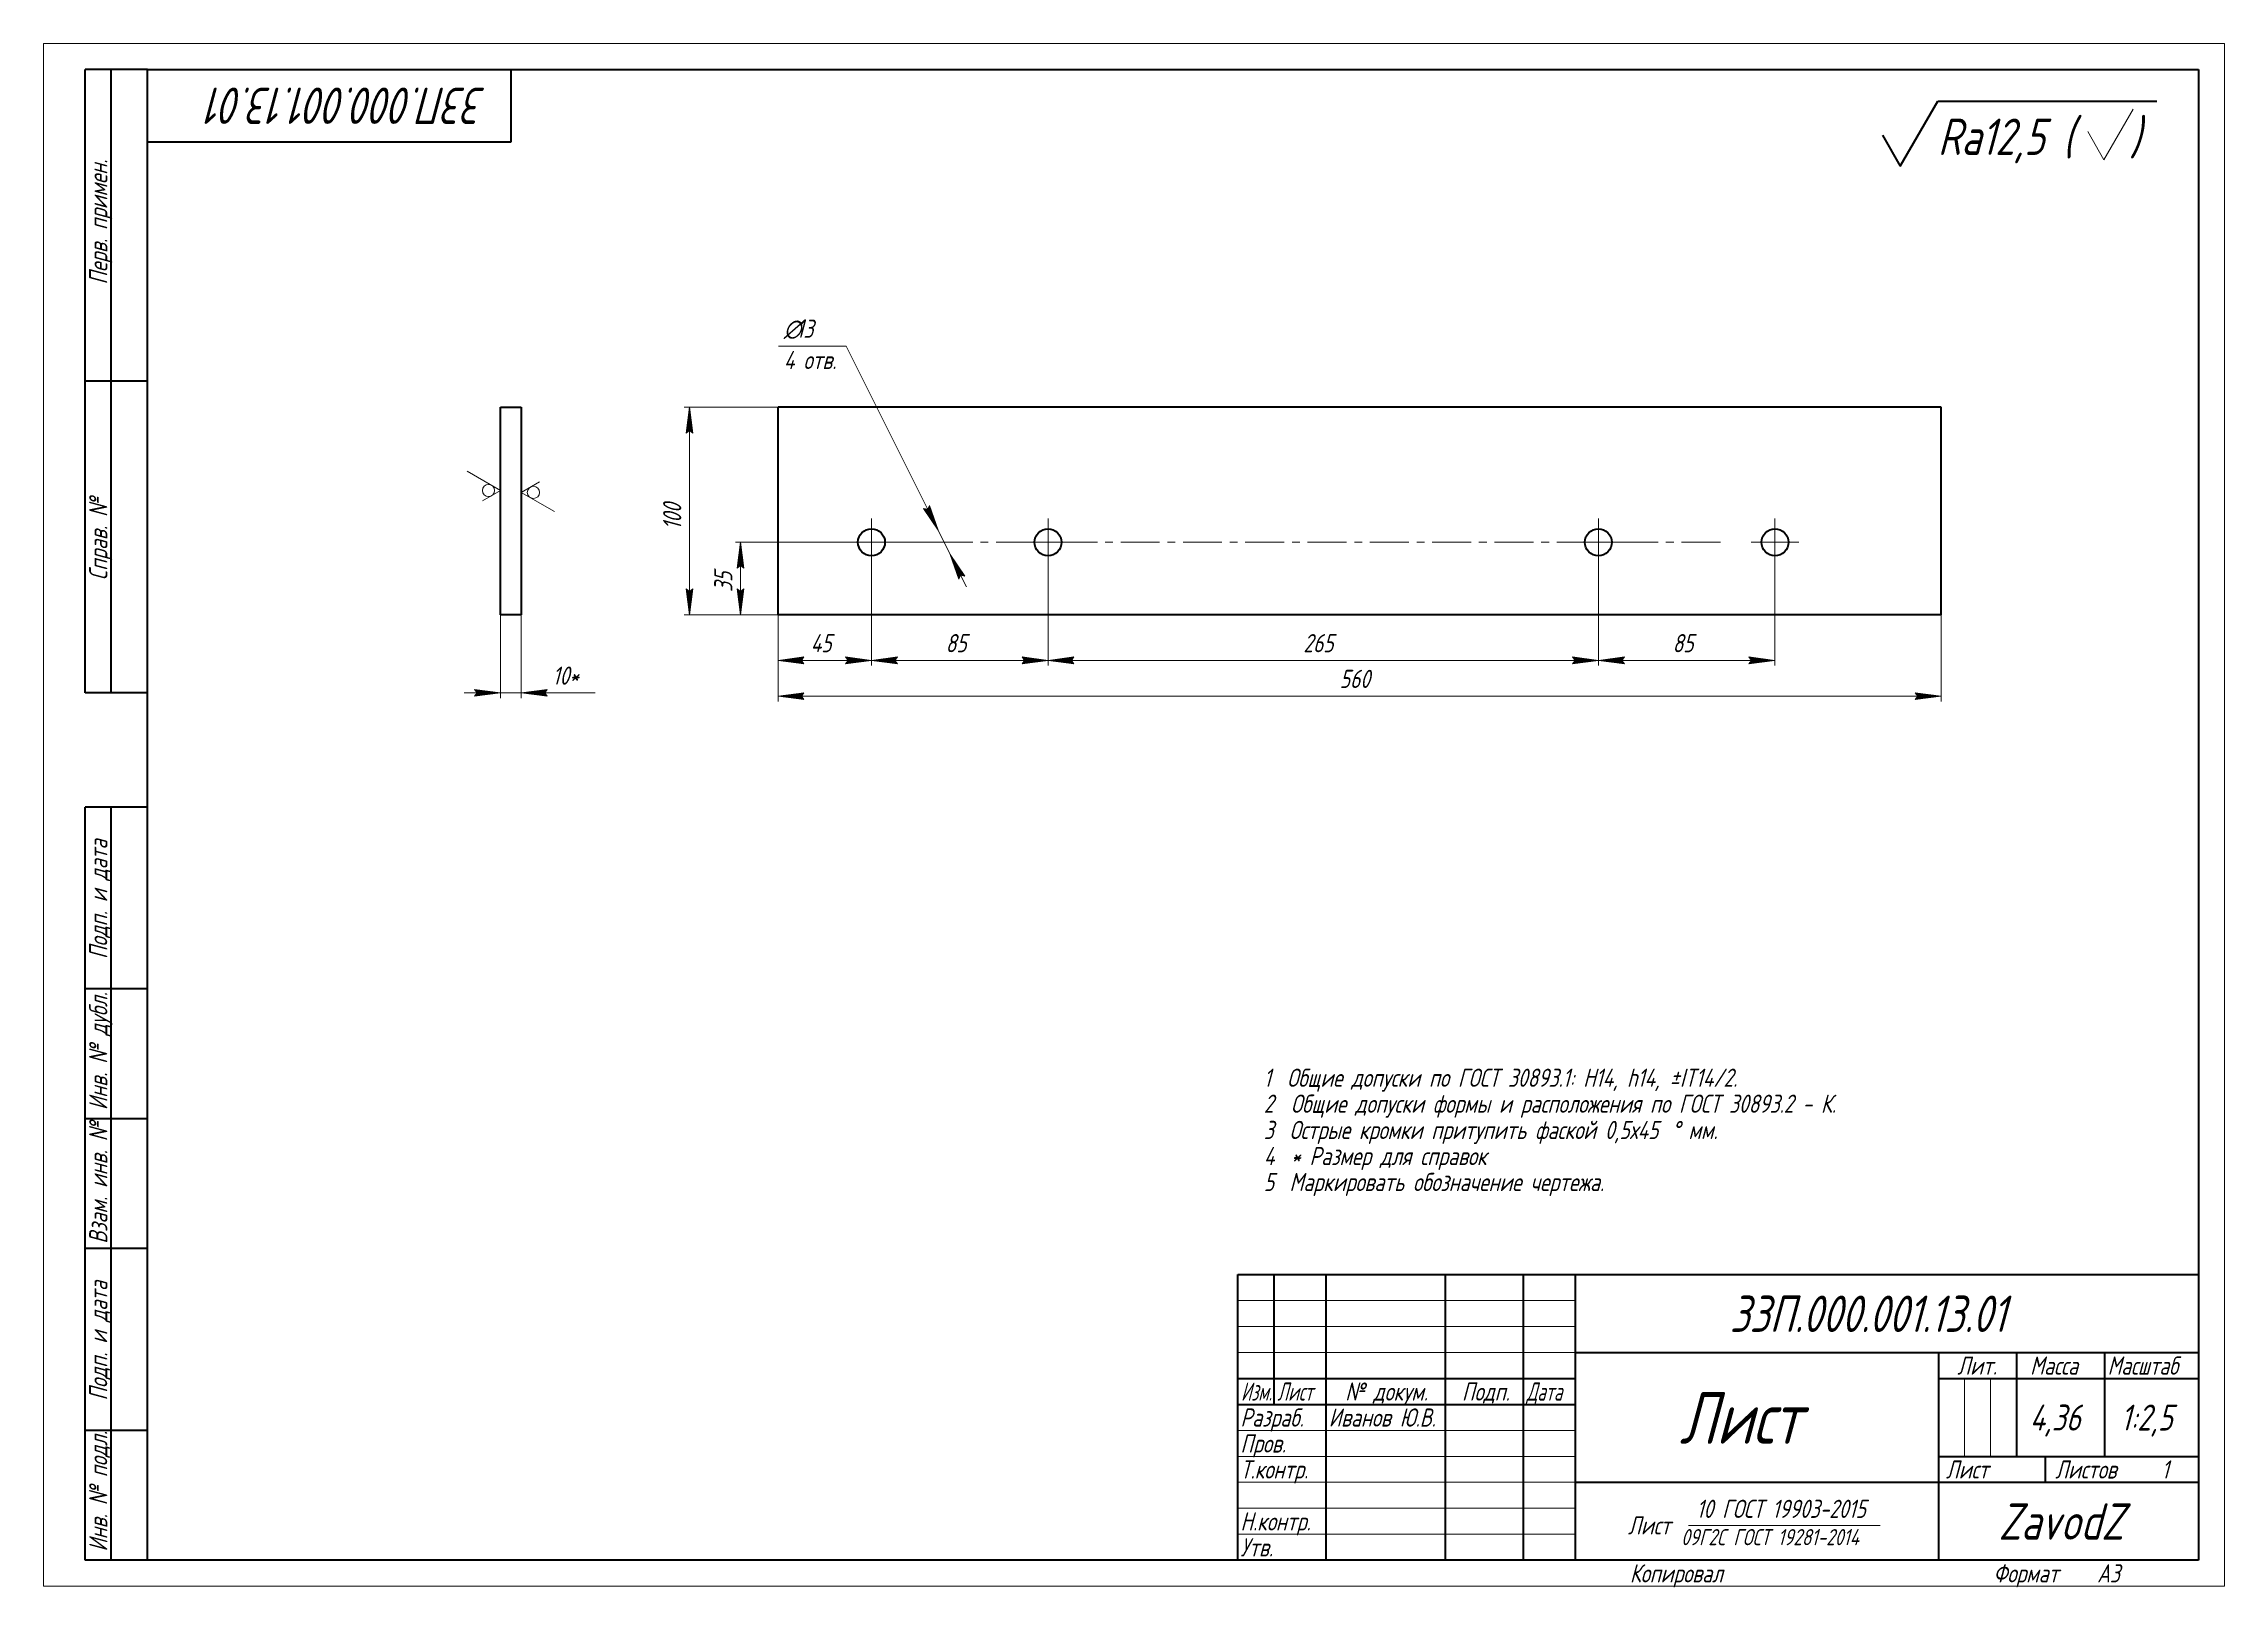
# Model space of a CAD drawing. Header units: millimetres. Extents: x 0 to 420, y 0 to 297.
import ezdxf

# ---------------------------------------------------------------- set-up
doc = ezdxf.new("R2010")
doc.units = ezdxf.units.MM
for name, pattern in [('K5LT_AXLED', [12, 7.5, -1.5, 1.5, -1.5]), ('K5LT_BASIC', [0]), ('K5LT_THIN', [0])]:
    doc.linetypes.add(name, pattern=pattern)
doc.layers.add('Системный слой', color=7, linetype='Continuous')
doc.styles.add('KDIMTEXTSTYLE', font='GOST_AU.SHX', dxfattribs={"width": 0.96, "oblique": 15, "height": 5})
doc.styles.add('KTEXTSTYLE', font='GOST_AU.SHX', dxfattribs={"width": 0.96, "height": 5})
doc.dimstyles.new('KDIMSTYLE (0.40)', dxfattribs={"dimtxt": 5, "dimasz": 1, "dimexe": 2, "dimexo": 0, "dimgap": 1, "dimtad": 1, "dimlfac": 2.5, "dimtxsty": 'KDIMTEXTSTYLE', "dimsah": 1, "dimcen": 0, "dimdle": 1, "dimadec": 0, "dimazin": 0, "dimtfac": 0.667, "dimtmove": 0, "dimatfit": 3, "dimfxl": 1, "dimtvp": 1, "dimtolj": 1, "dimtzin": 0, "dimarcsym": 0})

# ---------------------------------------------------------------- blocks, each defined once
blk = doc.blocks.new('U0')
at = {"layer": 'Системный слой', "color": 30, "linetype": 'K5LT_AXLED', "lineweight": 18, "true_color": 0xff8000}
for q in [(159.44, 205.6), (154.84, 201), (324.04, 201), (159.44, 196.4)]:
    blk.add_line((159.44, 201), q, dxfattribs=at)
blk = doc.blocks.new('U1')
at = {"layer": 'Системный слой', "color": 30, "linetype": 'K5LT_AXLED', "lineweight": 18, "true_color": 0xff8000}
for q in [(193.44, 205.6), (188.84, 201), (198.04, 201), (193.44, 196.4)]:
    blk.add_line((193.44, 201), q, dxfattribs=at)
blk = doc.blocks.new('U2')
at = {"layer": 'Системный слой', "color": 30, "linetype": 'K5LT_AXLED', "lineweight": 18, "true_color": 0xff8000}
for q in [(299.44, 205.6), (294.84, 201), (304.04, 201), (299.44, 196.4)]:
    blk.add_line((299.44, 201), q, dxfattribs=at)
blk = doc.blocks.new('U3')
at = {"layer": 'Системный слой', "color": 30, "linetype": 'K5LT_AXLED', "lineweight": 18, "true_color": 0xff8000}
for q in [(333.44, 205.6), (328.84, 201), (338.04, 201), (333.44, 196.4)]:
    blk.add_line((333.44, 201), q, dxfattribs=at)
blk = doc.blocks.new('D0')
at = {"layer": 'Системный слой'}
for points in [[(146.44, 170.7), (145.94, 171.36), (146.44, 172.02), (141.44, 171.36)], [(360.44, 170.7), (365.44, 171.36), (360.44, 172.02), (360.94, 171.36)]]:
    blk.add_hatch(color=7, dxfattribs=at).paths.add_polyline_path(points)
at = {"layer": 'Системный слой', "color": 7, "linetype": 'K5LT_THIN', "lineweight": 18}
for p, q in [((141.44, 187), (141.44, 170.36)), ((365.44, 187), (365.44, 170.36)), ((141.44, 171.36), (146.44, 172.02)), ((146.44, 170.7), (141.44, 171.36)), ((141.44, 171.36), (365.44, 171.36)), ((146.44, 172.02), (145.94, 171.36)), ((145.94, 171.36), (146.44, 170.7)), ((360.94, 171.36), (360.44, 172.02)), ((360.44, 172.02), (365.44, 171.36)), ((365.44, 171.36), (360.44, 170.7)), ((360.44, 170.7), (360.94, 171.36))]:
    blk.add_line(p, q, dxfattribs=at)
at = {"layer": 'Системный слой', "color": 7, "insert": (249.61, 176.44), "char_height": 2.5, "attachment_point": 1, "style": 'KTEXTSTYLE'}
blk.add_mtext('\\H3.5;\\W0.964;\\Q15;\\Q15;560', dxfattribs=at)
blk = doc.blocks.new('KDIMARROW_01')
at = {"layer": 'Системный слой'}
blk.add_hatch(color=0, dxfattribs=at).paths.add_polyline_path([(0, 0), (-5, 0.66), (-4.5, 0), (-5, -0.66)])
at = {"layer": 'Системный слой', "color": 0, "linetype": 'K5LT_THIN', "lineweight": 18}
for p, q in [((-4.5, 0), (-5, 0.66)), ((-5, 0.66), (0, 0)), ((0, 0), (-5, -0.66)), ((-5, -0.66), (-4.5, 0)), ((0, 0), (-1, 0))]:
    blk.add_line(p, q, dxfattribs=at)
blk = doc.blocks.new('D1')
at = {"layer": 'Системный слой'}
for points in [[(146.44, 177.59), (145.94, 178.25), (146.44, 178.91), (141.44, 178.25)], [(159.44, 178.25), (154.44, 178.91), (154.94, 178.25), (154.44, 177.59)]]:
    blk.add_hatch(color=7, dxfattribs=at).paths.add_polyline_path(points)
at = {"layer": 'Системный слой', "color": 7, "linetype": 'K5LT_THIN', "lineweight": 18}
for p, q in [((159.44, 201), (159.44, 177.25)), ((141.44, 187), (141.44, 177.25)), ((141.44, 178.25), (146.44, 178.91)), ((146.44, 177.59), (141.44, 178.25)), ((141.44, 178.25), (159.44, 178.25)), ((146.44, 178.91), (145.94, 178.25)), ((145.94, 178.25), (146.44, 177.59)), ((154.94, 178.25), (154.44, 178.91)), ((154.44, 178.91), (159.44, 178.25)), ((159.44, 178.25), (154.44, 177.59)), ((154.44, 177.59), (154.94, 178.25))]:
    blk.add_line(p, q, dxfattribs=at)
at = {"layer": 'Системный слой', "color": 7, "insert": (147.72, 183.32), "char_height": 2.5, "attachment_point": 1, "style": 'KTEXTSTYLE'}
blk.add_mtext('\\H3.5;\\W0.964;\\Q15;\\Q15;45', dxfattribs=at)
blk = doc.blocks.new('D2')
at = {"layer": 'Системный слой'}
for points in [[(163.94, 178.25), (164.44, 178.91), (159.44, 178.25), (164.44, 177.59)], [(188.44, 177.59), (193.44, 178.25), (188.44, 178.91), (188.94, 178.25)]]:
    blk.add_hatch(color=7, dxfattribs=at).paths.add_polyline_path(points)
at = {"layer": 'Системный слой', "color": 7, "linetype": 'K5LT_THIN', "lineweight": 18}
for p, q in [((159.44, 201), (159.44, 177.25)), ((193.44, 201), (193.44, 177.25)), ((159.44, 178.25), (164.44, 178.91)), ((164.44, 177.59), (159.44, 178.25)), ((159.44, 178.25), (193.44, 178.25)), ((164.44, 178.91), (163.94, 178.25)), ((163.94, 178.25), (164.44, 177.59)), ((188.94, 178.25), (188.44, 178.91)), ((188.44, 178.91), (193.44, 178.25)), ((193.44, 178.25), (188.44, 177.59)), ((188.44, 177.59), (188.94, 178.25))]:
    blk.add_line(p, q, dxfattribs=at)
at = {"layer": 'Системный слой', "color": 7, "insert": (173.72, 183.32), "char_height": 2.5, "attachment_point": 1, "style": 'KTEXTSTYLE'}
blk.add_mtext('\\H3.5;\\W0.964;\\Q15;\\Q15;85', dxfattribs=at)
blk = doc.blocks.new('D3')
at = {"layer": 'Системный слой'}
for points in [[(197.94, 178.25), (198.44, 178.91), (193.44, 178.25), (198.44, 177.59)], [(294.44, 177.59), (299.44, 178.25), (294.44, 178.91), (294.94, 178.25)]]:
    blk.add_hatch(color=7, dxfattribs=at).paths.add_polyline_path(points)
at = {"layer": 'Системный слой', "color": 7, "linetype": 'K5LT_THIN', "lineweight": 18}
for p, q in [((193.44, 201), (193.44, 177.25)), ((299.44, 201), (299.44, 177.25)), ((193.44, 178.25), (198.44, 178.91)), ((198.44, 177.59), (193.44, 178.25)), ((193.44, 178.25), (299.44, 178.25)), ((198.44, 178.91), (197.94, 178.25)), ((197.94, 178.25), (198.44, 177.59)), ((294.94, 178.25), (294.44, 178.91)), ((294.44, 178.91), (299.44, 178.25)), ((299.44, 178.25), (294.44, 177.59)), ((294.44, 177.59), (294.94, 178.25))]:
    blk.add_line(p, q, dxfattribs=at)
at = {"layer": 'Системный слой', "color": 7, "insert": (242.61, 183.32), "char_height": 2.5, "attachment_point": 1, "style": 'KTEXTSTYLE'}
blk.add_mtext('\\H3.5;\\W0.964;\\Q15;\\Q15;265', dxfattribs=at)
blk = doc.blocks.new('D4')
at = {"layer": 'Системный слой'}
for points in [[(303.94, 178.25), (304.44, 178.91), (299.44, 178.25), (304.44, 177.59)], [(333.44, 178.25), (328.44, 178.91), (328.94, 178.25), (328.44, 177.59)]]:
    blk.add_hatch(color=7, dxfattribs=at).paths.add_polyline_path(points)
at = {"layer": 'Системный слой', "color": 7, "linetype": 'K5LT_THIN', "lineweight": 18}
for p, q in [((299.44, 201), (299.44, 177.25)), ((333.44, 201), (333.44, 177.25)), ((299.44, 178.25), (304.44, 178.91)), ((304.44, 177.59), (299.44, 178.25)), ((299.44, 178.25), (333.44, 178.25)), ((304.44, 178.91), (303.94, 178.25)), ((303.94, 178.25), (304.44, 177.59)), ((328.94, 178.25), (328.44, 178.91)), ((328.44, 178.91), (333.44, 178.25)), ((333.44, 178.25), (328.44, 177.59)), ((328.44, 177.59), (328.94, 178.25))]:
    blk.add_line(p, q, dxfattribs=at)
at = {"layer": 'Системный слой', "color": 7, "insert": (313.72, 183.32), "char_height": 2.5, "attachment_point": 1, "style": 'KTEXTSTYLE'}
blk.add_mtext('\\H3.5;\\W0.964;\\Q15;\\Q15;85', dxfattribs=at)
blk = doc.blocks.new('D5')
at = {"layer": 'Системный слой'}
for points in [[(134.88, 196), (134.22, 201), (133.57, 196), (134.22, 196.5)], [(134.22, 187), (134.88, 192), (134.22, 191.5), (133.57, 192)]]:
    blk.add_hatch(color=7, dxfattribs=at).paths.add_polyline_path(points)
at = {"layer": 'Системный слой', "color": 7, "linetype": 'K5LT_THIN', "lineweight": 18}
for p, q in [((173.44, 201), (133.22, 201)), ((133.57, 196), (134.22, 201)), ((134.22, 201), (134.88, 196)), ((134.22, 187), (134.22, 201)), ((134.22, 196.5), (133.57, 196)), ((134.88, 196), (134.22, 196.5)), ((134.22, 187), (133.57, 192)), ((133.57, 192), (134.22, 191.5)), ((134.22, 191.5), (134.88, 192)), ((134.88, 192), (134.22, 187)), ((141.44, 187), (133.22, 187))]:
    blk.add_line(p, q, dxfattribs=at)
at = {"layer": 'Системный слой', "color": 7, "insert": (129.15, 191.42), "char_height": 2.5, "attachment_point": 1, "rotation": 90, "style": 'KTEXTSTYLE'}
blk.add_mtext('\\H3.5;\\W0.964;\\Q15;\\Q15;35', dxfattribs=at)
blk = doc.blocks.new('D6')
at = {"layer": 'Системный слой'}
for points in [[(125.05, 222), (124.39, 227), (123.73, 222), (124.39, 222.5)], [(124.39, 187), (125.05, 192), (124.39, 191.5), (123.73, 192)]]:
    blk.add_hatch(color=7, dxfattribs=at).paths.add_polyline_path(points)
at = {"layer": 'Системный слой', "color": 7, "linetype": 'K5LT_THIN', "lineweight": 18}
for p, q in [((141.44, 227), (123.39, 227)), ((123.73, 222), (124.39, 227)), ((124.39, 227), (125.05, 222)), ((124.39, 187), (124.39, 227)), ((124.39, 222.5), (123.73, 222)), ((125.05, 222), (124.39, 222.5)), ((124.39, 187), (123.73, 192)), ((123.73, 192), (124.39, 191.5)), ((124.39, 191.5), (125.05, 192)), ((125.05, 192), (124.39, 187)), ((141.44, 187), (123.39, 187))]:
    blk.add_line(p, q, dxfattribs=at)
at = {"layer": 'Системный слой', "color": 7, "insert": (119.31, 203.4), "char_height": 2.5, "attachment_point": 1, "rotation": 90, "style": 'KTEXTSTYLE'}
blk.add_mtext('\\H3.5;\\W0.964;\\Q15;\\Q15;100', dxfattribs=at)
blk = doc.blocks.new('D7')
at = {"layer": 'Системный слой'}
for points in [[(172.28, 203.33), (170.63, 208.09), (170.27, 207.35), (169.45, 207.51)], [(177.42, 194.49), (174.6, 198.67), (176.24, 193.91), (176.61, 194.65)]]:
    blk.add_hatch(color=7, dxfattribs=at).paths.add_polyline_path(points)
at = {"layer": 'Системный слой', "color": 7, "linetype": 'K5LT_THIN', "lineweight": 18}
for p, q in [((154.58, 238.77), (141.56, 238.77)), ((172.28, 203.33), (154.58, 238.77)), ((172.28, 203.33), (169.15, 209.59)), ((170.27, 207.35), (169.45, 207.51)), ((169.45, 207.51), (172.28, 203.33)), ((170.63, 208.09), (170.27, 207.35)), ((172.28, 203.33), (170.63, 208.09)), ((174.6, 198.67), (172.28, 203.33)), ((174.6, 198.67), (176.24, 193.91)), ((177.42, 194.49), (174.6, 198.67)), ((174.6, 198.67), (177.73, 192.41)), ((176.24, 193.91), (176.61, 194.65)), ((176.61, 194.65), (177.42, 194.49))]:
    blk.add_line(p, q, dxfattribs=at)
at = {"layer": 'Системный слой', "color": 7, "char_height": 2.5, "attachment_point": 1, "style": 'KTEXTSTYLE'}
for s, insert in [('\\H3.5;\\W0.964;\\Q15;\\Q15;∅', (142.56, 243.86)), ('\\H3.5;\\W0.964;\\Q15;\\Q15;13', (144.97, 243.86)), ('\\H3.5;\\W0.964;\\Q15;\\Q15;4 отв.', (142.56, 237.84))]:
    blk.add_mtext(s, dxfattribs=dict(at, insert=insert))
blk = doc.blocks.new('KDIMARROW_02')
at = {"layer": 'Системный слой'}
blk.add_hatch(color=0, dxfattribs=at).paths.add_polyline_path([(4.5, 0), (5, 0.66), (0, 0), (5, -0.66)])
at = {"layer": 'Системный слой', "color": 0, "linetype": 'K5LT_THIN', "lineweight": 18}
for p, q in [((0, 0), (-1, 0)), ((5, 0.66), (0, 0)), ((0, 0), (5, -0.66)), ((0, 0), (7, 0)), ((4.5, 0), (5, 0.66)), ((5, -0.66), (4.5, 0))]:
    blk.add_line(p, q, dxfattribs=at)
blk = doc.blocks.new('D8')
at = {"layer": 'Системный слой'}
for points in [[(83, 171.34), (88, 172), (83, 172.66), (83.5, 172)], [(96.5, 172), (97, 172.66), (92, 172), (97, 171.34)]]:
    blk.add_hatch(color=7, dxfattribs=at).paths.add_polyline_path(points)
at = {"layer": 'Системный слой', "color": 7, "linetype": 'K5LT_THIN', "lineweight": 18}
for p, q in [((88, 187), (88, 171)), ((92, 187), (92, 171)), ((88, 172), (83, 172.66)), ((83, 172.66), (83.5, 172)), ((97, 172.66), (92, 172)), ((96.5, 172), (97, 172.66)), ((88, 172), (81, 172)), ((83.5, 172), (83, 171.34)), ((83, 171.34), (88, 172)), ((88, 172), (92, 172)), ((92, 172), (97, 171.34)), ((92, 172), (99, 172)), ((92, 172), (97, 172)), ((97, 171.34), (96.5, 172)), ((97, 172), (106.2, 172))]:
    blk.add_line(p, q, dxfattribs=at)
at = {"layer": 'Системный слой', "color": 7, "insert": (98, 177.07), "char_height": 2.5, "attachment_point": 1, "style": 'KTEXTSTYLE'}
blk.add_mtext('\\H3.5;\\W0.964;\\Q15;\\Q15;10*', dxfattribs=at)
blk = doc.blocks.new('U4')
at = {"layer": 'Системный слой', "color": 7, "linetype": 'K5LT_THIN', "lineweight": 18}
for p, q in [((88, 210.97), (81.6, 214.67)), ((84.5, 208.95), (88, 210.97))]:
    blk.add_line(p, q, dxfattribs=at)
blk.add_arc((85.67, 210.97), 1.17, 0, 360, dxfattribs=at)
blk = doc.blocks.new('U5')
at = {"layer": 'Системный слой', "color": 7, "linetype": 'K5LT_THIN', "lineweight": 18}
for p, q in [((95.5, 212.62), (92, 210.6)), ((92, 210.6), (98.4, 206.9))]:
    blk.add_line(p, q, dxfattribs=at)
blk.add_arc((94.33, 210.6), 1.17, 0, 360, dxfattribs=at)
blk = doc.blocks.new('U6')
at = {"color": 7, "linetype": 'K5LT_THIN', "lineweight": 18}
for p, q in [((0, 0), (0, 297)), ((0, 297), (420, 297)), ((420, 297), (420, 0)), ((230, 55), (295, 55)), ((230, 50), (295, 50)), ((230, 45), (295, 45)), ((369.96, 25), (369.96, 40)), ((374.98, 25), (374.98, 40)), ((230, 30), (295, 30)), ((230, 25), (295, 25)), ((230, 20), (295, 20)), ((230, 15), (295, 15)), ((230, 10), (295, 10)), ((316.77, 11.72), (353.73, 11.72)), ((420, 0), (0, 0))]:
    blk.add_line(p, q, dxfattribs=at)
at = {"color": 150, "linetype": 'K5LT_BASIC', "lineweight": 40, "true_color": 0x0080ff}
for p, q in [((8, 172), (8, 292)), ((20, 292), (8, 292)), ((13, 172), (13, 292)), ((20, 5), (20, 292)), ((20, 292), (415, 292)), ((90, 292), (90, 278)), ((415, 292), (415, 5)), ((90, 278), (20, 278)), ((20, 232), (8, 232)), ((20, 172), (8, 172)), ((8, 5), (8, 150)), ((20, 150), (8, 150)), ((13, 5), (13, 150)), ((20, 115), (8, 115)), ((20, 90), (8, 90)), ((20, 65), (8, 65)), ((230, 60), (415, 60)), ((230, 5), (230, 60)), ((237, 35), (237, 60)), ((247, 5), (247, 60)), ((270, 5), (270, 60)), ((285, 5), (285, 60)), ((295, 5), (295, 60)), ((295, 45), (415, 45)), ((365, 5), (365, 45)), ((380, 25), (380, 45)), ((397, 25), (397, 45)), ((230, 40), (295, 40)), ((365, 40), (380, 40)), ((380, 40), (415, 40)), ((230, 35), (295, 35)), ((20, 30), (8, 30)), ((365, 25), (415, 25)), ((385.57, 20), (385.57, 25)), ((295, 20), (365, 20)), ((365, 20), (415, 20)), ((20, 5), (8, 5)), ((415, 5), (20, 5))]:
    blk.add_line(p, q, dxfattribs=at)
at = {"color": 7, "char_height": 2.5, "attachment_point": 1, "style": 'KTEXTSTYLE'}
for s, insert, rotation in [('\\H3.5;\\W0.964;\\Q15;\\Q15;\\H7.00;ЗЗП.000.001.13.01', (85.26, 281.55), 180), ('\\H3.5;\\W0.964;\\Q15;\\Q15;Перв. примен.', (8.77, 250.61), 90), ('\\H3.5;\\W0.964;\\Q15;\\Q15;Справ. №', (8.77, 193.68), 90), ('\\H3.5;\\W0.964;\\Q15;\\Q15;Подп. и дата', (8.77, 120.75), 90), ('\\H3.5;\\W0.964;\\Q15;\\Q15;Инв. № дубл.', (8.77, 91.67), 90), ('\\H3.5;\\W0.964;\\Q15;\\Q15;Взам. инв. №', (8.77, 65.94), 90), ('\\H3.5;\\W0.964;\\Q15;\\Q15;Подп. и дата', (8.77, 35.75), 90), ('\\H3.5;\\W0.964;\\Q15;\\Q15;Инв. № подл.', (8.77, 6.67), 90)]:
    blk.add_mtext(s, dxfattribs=dict(at, insert=insert, rotation=rotation))
for s, insert in [('\\H3.5;\\W0.964;\\Q15;\\Q15;\\H7.00;ЗЗП.000.001.13.01', (324.74, 55.95)), ('\\H3.5;\\W0.964;\\Q15;\\Q15;Лит.', (368.56, 44.23)), ('\\H3.5;\\W0.964;\\Q15;\\Q15;Масса', (382.58, 44.23)), ('\\H3.5;\\W0.964;\\Q15;\\Q15;\\W0.940;Масштаб', (397.52, 44.23)), ('\\H3.5;\\W0.964;\\Q15;\\Q15;\\W0.797;Изм.', (230.61, 39.23)), ('\\H3.5;\\W0.964;\\Q15;\\Q15;\\W0.807;Лист', (237.6, 39.23)), ('\\H3.5;\\W0.964;\\Q15;\\Q15;№ докум.', (250.67, 39.23)), ('\\H3.5;\\W0.964;\\Q15;\\Q15;Подп.', (273.15, 39.23)), ('\\H3.5;\\W0.964;\\Q15;\\Q15;\\W0.807;Дата', (285.6, 39.23)), ('\\H3.5;\\W0.964;\\Q15;\\Q15;Разраб.', (230.5, 34.23)), ('\\H3.5;\\W0.964;\\Q15;\\Q15;Иванов Ю.В.', (247.5, 34.23)), ('\\H3.5;\\W0.964;\\Q15;\\Q15;\\H10.00;Лист', (315.08, 37.43)), ('\\H3.5;\\W0.964;\\Q15;\\Q15;\\H5.00;4,36', (382.5, 34.97)), ('\\H3.5;\\W0.964;\\Q15;\\Q15;\\H5.00;1:2,5', (400, 34.97)), ('\\H3.5;\\W0.964;\\Q15;\\Q15;Пров.', (230.5, 29.23)), ('\\H3.5;\\W0.964;\\Q15;\\Q15;Т.контр.', (230.5, 24.23)), ('\\H3.5;\\W0.964;\\Q15;\\Q15;Лист', (366.36, 24.23)), ('\\H3.5;\\W0.964;\\Q15;\\Q15;Листов', (387.41, 24.23)), ('\\H3.5;\\W0.964;\\Q15;\\Q15;1', (407.91, 24.23)), ('\\H3.5;\\W0.964;\\Q15;\\Q15;Н.контр.', (230.5, 14.23)), ('\\H3.5;\\W0.964;\\Q15;\\Q15;Лист ', (305.14, 13.47)), ('\\H3.5;\\W0.964;\\Q15;\\Q15;10 ГОСТ 19903-2015', (318.31, 16.65)), ('\\H3.5;\\W0.964;\\Q15;\\Q15;\\H7.00;ZavodZ', (376.5, 15.95)), ('\\H3.5;\\W0.964;\\Q15;\\Q15;Утв.', (230.5, 9.23)), ('\\H3.5;\\W0.964;\\Q15;\\Q15;\\H3.11;09Г2С ГОСТ 19281-2014', (315.38, 11)), ('\\H3.5;\\W0.964;\\Q15;\\Q15;Копировал', (305.5, 4.23)), ('\\H3.5;\\W0.964;\\Q15;\\Q15;Формат', (375.5, 4.23)), ('\\H3.5;\\W0.964;\\Q15;\\Q15;A3', (395.5, 4.23))]:
    blk.add_mtext(s, dxfattribs=dict(at, insert=insert))
blk = doc.blocks.new('U7')
at = {"color": 7, "char_height": 2.5, "attachment_point": 1, "style": 'KTEXTSTYLE'}
for s, insert in [('\\H3.5;\\W0.964;\\Q15;\\Q15;1', (235, 99.65)), ('\\H3.5;\\W0.964;\\Q15;\\Q15;Общие допуски по ГОСТ 30893.1: H14, h14, ', (239.48, 99.65)), ('\\H3.5;\\W0.964;\\Q15;\\Q15;±', (313.19, 99.65)), ('\\H3.5;\\W0.964;\\Q15;\\Q15;IT14/2.', (315.14, 99.65)), ('\\H3.5;\\W0.964;\\Q15;\\Q15;2', (235, 94.65)), ('\\H3.5;\\W0.964;\\Q15;\\Q15;Общие допуски формы и расположения по ГОСТ 30893.2 - К.', (240.22, 94.65)), ('\\H3.5;\\W0.964;\\Q15;\\Q15;3', (235, 89.59)), ('\\H3.5;\\W0.964;\\Q15;\\Q15;Острые кромки притупить фаской 0,5х45', (239.94, 89.59)), ('\\H3.5;\\W0.964;\\Q15;\\Q15;°', (313.56, 89.59)), ('\\H3.5;\\W0.964;\\Q15;\\Q15; мм.', (315.05, 89.59)), ('\\H3.5;\\W0.964;\\Q15;\\Q15;4', (235, 84.57)), ('\\H3.5;\\W0.964;\\Q15;\\Q15;* Размер для справок', (240.22, 84.57)), ('\\H3.5;\\W0.964;\\Q15;\\Q15;5', (235, 79.57)), ('\\H3.5;\\W0.964;\\Q15;\\Q15;Маркировать обозначение чертежа.', (239.94, 79.57))]:
    blk.add_mtext(s, dxfattribs=dict(at, insert=insert))
blk = doc.blocks.new('U8')
at = {"color": 150, "linetype": 'K5LT_BASIC', "lineweight": 40, "true_color": 0x0080ff}
for p, q in [((357.59, 273.42), (364.8, 285.91)), ((364.8, 285.91), (407, 285.91)), ((354.16, 279.37), (357.59, 273.42))]:
    blk.add_line(p, q, dxfattribs=at)
at = {"color": 7, "linetype": 'K5LT_THIN', "lineweight": 18}
for p, q in [((396.77, 274.61), (402.45, 284.41)), ((393.67, 280.05), (396.77, 274.61))]:
    blk.add_line(p, q, dxfattribs=at)
at = {"color": 7, "char_height": 2.5, "attachment_point": 1, "style": 'KTEXTSTYLE'}
for s, insert in [('\\H3.5;\\W0.964;\\Q15;\\Q15;\\H7.00;Ra12,5 (', (364.8, 282.57)), ('\\H3.5;\\W0.964;\\Q15;\\Q15;\\H7.00;)', (401.75, 282.57))]:
    blk.add_mtext(s, dxfattribs=dict(at, insert=insert))

msp = doc.modelspace()

# ---------------------------------------------------------------- linework, layer by layer
at = {"layer": 'Системный слой', "color": 150, "linetype": 'K5LT_BASIC', "lineweight": 40, "true_color": 0x0080ff}
for p, q in [((88, 187), (88, 227)), ((88, 227), (92, 227)), ((92, 227), (92, 187)), ((141.4384, 187), (141.4384, 227)), ((365.4384, 227), (141.4384, 227)), ((365.4384, 187), (365.4384, 227)), ((92, 187), (88, 187)), ((365.4384, 187), (141.4384, 187))]:
    msp.add_line(p, q, dxfattribs=at)
for centre in [(159.4384, 201), (193.4384, 201), (299.4384, 201), (333.4384, 201)]:
    msp.add_circle(centre, 2.6, dxfattribs=at)

# ---------------------------------------------------------------- block references
for name in ['U6', 'U8', 'U7']:
    msp.add_blockref(name, (0, 0))
at = {"layer": 'Системный слой'}
for name in ['U4', 'U5', 'U0', 'U1', 'U2', 'U3']:
    msp.add_blockref(name, (0, 0), dxfattribs=at)

# ---------------------------------------------------------------- dimensions: what is measured, and where the dimension line sits
at = {"layer": 'Системный слой', "color": 7}
dim = msp.add_diameter_dim_2p(p1=(174.6, 198.6739), p2=(172.2768, 203.3261), dimstyle='KDIMSTYLE (0.40)', override={"dimtih": 1, "dimtoh": 1, "dimpost": '\\H3.5;\\W0.964;\\Q15;<>\\X\\H3.5;\\W0.964;\\Q15;\\Q15;4 отв.', "dimblk1": 'KDIMARROW_02', "dimblk2": 'KDIMARROW_02', "dimclrt": 7, "dimtol": 1, "dimtp": 0, "dimtm": 0, "dimtdec": 5, "dimtmove": 1, "dimatfit": 2, "dimtolj": 1}, dxfattribs=at)
dim.commit()
dim.dimension.update_dxf_attribs({"geometry": 'D7', "text_midpoint": (153.5789, 238.7657)})
for base, p1, picture, middle in [((124.387, 187), (141.4384, 227), 'D6', (124.387, 207)), ((134.2245, 187), (173.4384, 201), 'D5', (134.2245, 194))]:
    dim = msp.add_linear_dim(base=base, p1=p1, p2=(141.4384, 187), angle=90, dimstyle='KDIMSTYLE (0.40)', override={"dimexo": 0, "dimpost": '\\H3.5;\\W0.964;\\Q15;<>', "dimblk1": 'KDIMARROW_01', "dimblk2": 'KDIMARROW_01', "dimse1": 0, "dimse2": 0, "dimclrt": 7, "dimtol": 1, "dimtp": 0, "dimtm": 0, "dimtdec": 5, "dimtolj": 1}, dxfattribs=at)
    dim.commit()
    dim.dimension.update_dxf_attribs({"geometry": picture, "text_midpoint": middle, "dimtype": 160})
for base, p1, p2, override, picture, middle in [((141.4384, 178.2473), (159.4384, 201), (141.4384, 187), {"dimexo": 0, "dimpost": '\\H3.5;\\W0.964;\\Q15;\\Q15;\\H3.5;\\W0.964;\\Q15;<>\\H3.5;\\W0.964;\\Q15;\\Q15;', "dimblk1": 'KDIMARROW_01', "dimblk2": 'KDIMARROW_01', "dimse1": 0, "dimse2": 0, "dimclrt": 7, "dimtol": 1, "dimtp": 0, "dimtm": 0, "dimtdec": 5, "dimtolj": 1}, 'D1', (150.4384, 178.2473)), ((159.4384, 178.2473), (193.4384, 201), (159.4384, 201), {"dimexo": 0, "dimpost": '\\H3.5;\\W0.964;\\Q15;<>', "dimblk1": 'KDIMARROW_01', "dimblk2": 'KDIMARROW_01', "dimse1": 0, "dimse2": 0, "dimclrt": 7, "dimtol": 1, "dimtp": 0, "dimtm": 0, "dimtdec": 5, "dimtolj": 1}, 'D2', (176.4384, 178.2473)), ((193.4384, 178.2473), (299.4384, 201), (193.4384, 201), {"dimexo": 0, "dimpost": '\\H3.5;\\W0.964;\\Q15;<>', "dimblk1": 'KDIMARROW_01', "dimblk2": 'KDIMARROW_01', "dimse1": 0, "dimse2": 0, "dimclrt": 7, "dimtol": 1, "dimtp": 0, "dimtm": 0, "dimtdec": 5, "dimtolj": 1}, 'D3', (246.4384, 178.2473)), ((299.4384, 178.2473), (333.4384, 201), (299.4384, 201), {"dimexo": 0, "dimpost": '\\H3.5;\\W0.964;\\Q15;<>', "dimblk1": 'KDIMARROW_01', "dimblk2": 'KDIMARROW_01', "dimse1": 0, "dimse2": 0, "dimclrt": 7, "dimtol": 1, "dimtp": 0, "dimtm": 0, "dimtdec": 5, "dimtolj": 1}, 'D4', (316.4384, 178.2473)), ((88, 172), (92, 187), (88, 187), {"dimexo": 0, "dimpost": '\\H3.5;\\W0.964;\\Q15;<>\\H3.5;\\W0.964;\\Q15;\\Q15;*', "dimblk1": 'KDIMARROW_02', "dimblk2": 'KDIMARROW_02', "dimse1": 0, "dimse2": 0, "dimclrt": 7, "dimtol": 1, "dimtp": 0, "dimtm": 0, "dimtdec": 5, "dimtolj": 1}, 'D8', (101.6003, 172)), ((141.4384, 171.3611), (365.4384, 187), (141.4384, 187), {"dimexo": 0, "dimpost": '\\H3.5;\\W0.964;\\Q15;\\Q15;\\H3.5;\\W0.964;\\Q15;<>\\H3.5;\\W0.964;\\Q15;\\Q15;', "dimblk1": 'KDIMARROW_01', "dimblk2": 'KDIMARROW_01', "dimse1": 0, "dimse2": 0, "dimclrt": 7, "dimtol": 1, "dimtp": 0, "dimtm": 0, "dimtdec": 5, "dimtolj": 1}, 'D0', (253.4384, 171.3611))]:
    dim = msp.add_linear_dim(base=base, p1=p1, p2=p2, dimstyle='KDIMSTYLE (0.40)', override=override, dxfattribs=at)
    dim.commit()
    dim.dimension.update_dxf_attribs({"geometry": picture, "text_midpoint": middle, "dimtype": 160})

doc.saveas('drawing.dxf')
